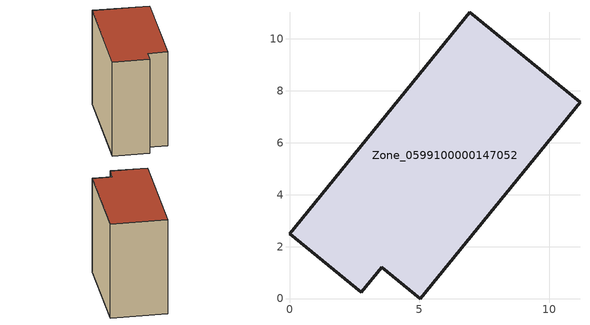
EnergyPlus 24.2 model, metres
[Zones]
Zone_0599100000147052
 floor ground (C_G): 3.55,1.21 2.76,0.25 0,2.49 6.95,11.02 11.19,7.56 5.03,0 z0
 wall outside (C_F): 6.95,11.02 0,2.49 2.76,0.25 3.55,1.21 5.03,0 11.19,7.56 6.95,11.02 z0:9.82
 roof outside (C_R): 5.03,0 11.19,7.56 6.95,11.02 0,2.49 2.76,0.25 3.55,1.21 z9.82
[BUILDING]
Pand.0599100000147052: North Axis=0; Terrain=City; Loads Convergence Tolerance Value=0.04; Temperature Convergence Tolerance Value=0.4; Solar Distribution=FullExterior; Maximum Number of Warmup Days=25; Minimum Number of Warmup Days=1
[Site:Location]
Rotterdam.The.Hague.AP_ZH_NLD Design_Conditions: Latitude=51.96; Longitude=4.45; Time Zone=1; Elevation=-4.5
[SITE:GROUNDTEMPERATURE:BUILDINGSURFACE]
18, 18, 18, 18, 18, 18, 18, 18, 18, 18, 18, 18
[MATERIAL] Thermal Absorptance=0.9; Solar Absorptance=0.7; Visible Absorptance=0.7
Name | Roughness | Thickness | Conductivity | Density | Specific Heat
G.TI.1946 | MediumSmooth | 0.15 | 1 | 540 | 1210
F.TI.1946 | Rough | 0.3 | 0.857143 | 1920 | 840
R.TI.1946 | MediumRough | 0.2 | 0.1 | 1500 | 1000
[CONSTRUCTION]
C_G: G.TI.1946
C_F: F.TI.1946
C_R: R.TI.1946
[ZONE]
Zone_0599100000147052: Type=1; Multiplier=1; Ceiling Height=Autocalculate; Volume=Autocalculate; Floor Area=autocalculate; Part of Total Floor Area=Yes
[ZONEINFILTRATION:DESIGNFLOWRATE]
Infil_Zone_0599100000147052: Zone or ZoneList or Space or SpaceList=Zone_0599100000147052; Schedule=AlwaysOn; Design Flow Rate Calculation Method=Flow/Area; Flow Rate per Floor Area=0.003; Constant Term Coefficient=1; Temperature Term Coefficient=0; Velocity Term Coefficient=0; Velocity Squared Term Coefficient=0
[HVACTEMPLATE:ZONE:IDEALLOADSAIRSYSTEM]
Zone_0599100000147052: Maximum Heating Supply Air Temperature=50; Minimum Cooling Supply Air Temperature=13; Maximum Heating Supply Air Humidity Ratio=0.0156; Minimum Cooling Supply Air Humidity Ratio=0.0077; Heating Limit=NoLimit; Cooling Limit=NoLimit; Dehumidification Control Type=ConstantSensibleHeatRatio; Cooling Sensible Heat Ratio=0.7; Dehumidification Setpoint=60; Humidification Control Type=None; Humidification Setpoint=30; Outdoor Air Method=None; Outdoor Air Flow Rate per Person=0.00944; Outdoor Air Flow Rate per Zone Floor Area=0; Outdoor Air Flow Rate per Zone=0; Demand Controlled Ventilation Type=None; Outdoor Air Economizer Type=NoEconomizer; Heat Recovery Type=None; Sensible Heat Recovery Effectiveness=0.7; Latent Heat Recovery Effectiveness=0.65
[ZONECONTROL:THERMOSTAT]
ThermostatControl_Zone_0599100000147052: Zone or ZoneList=Zone_0599100000147052; Control Type Schedule=DualSetpointControlType; Control 1=Thermostat_Zone_0599100000147052; Temperature Difference Between Cutout And Setpoint=0
[THERMOSTATSETPOINT:DUALSETPOINT]
Thermostat_Zone_0599100000147052: Heating Setpoint Temperature Schedule=HeatingSetpoint_Zone_0599100000147052; Cooling Setpoint Temperature Schedule=CoolingSetpoint_Zone_0599100000147052
[SCHEDULE:COMPACT]
HeatingSetpoint_Zone_0599100000147052: Through: 12/31, For: AllDays, Until: 24:00, 21
CoolingSetpoint_Zone_0599100000147052: Through: 12/31, For: AllDays, Until: 24:00, 24
DualSetpointControlType: Through: 12/31, For: AllDays, Until: 24:00, 4
AlwaysOn: Through: 12/31, For: AllDays, Until: 24:00, 1
